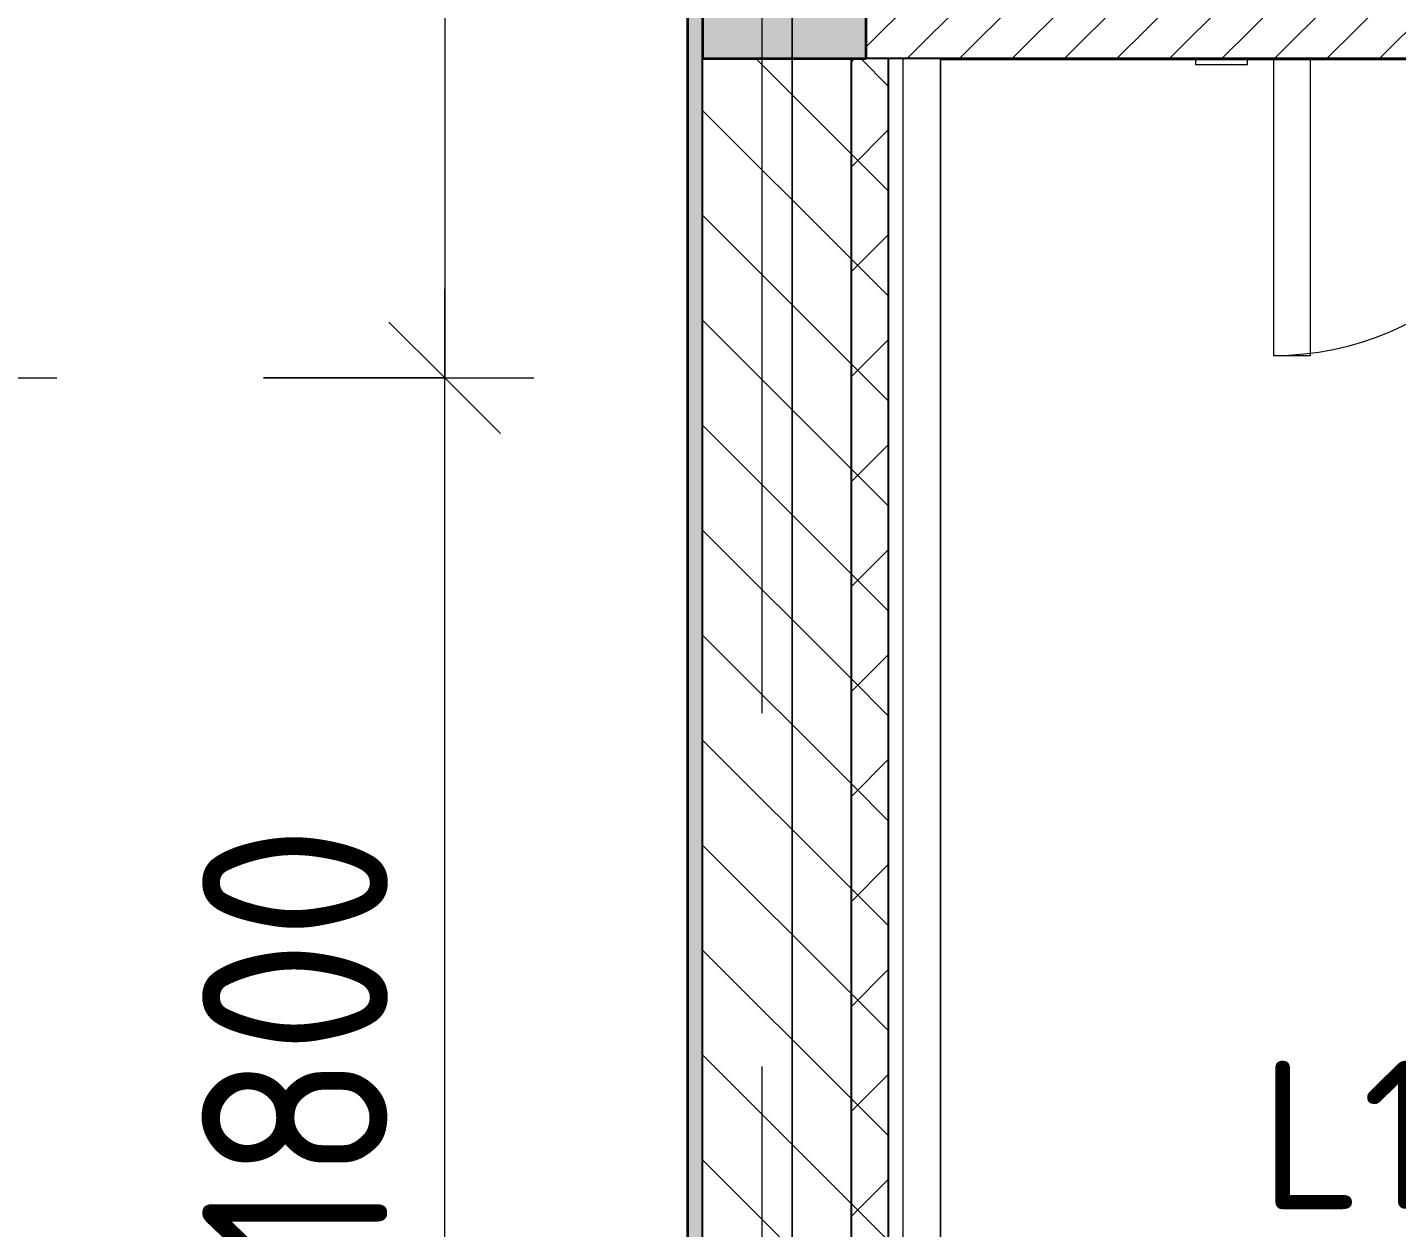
# Model space of a CAD drawing. Header units: millimetres. Extents: x 81425 to 274970, y -8553 to 29000.
# Drawn here: x 106220 to 108065, y 825 to 2442 of the extents above; entities that cross this region are included whole.
import ezdxf

# ---------------------------------------------------------------- set-up
doc = ezdxf.new("R2010")
doc.units = ezdxf.units.MM
doc.linetypes.add('Осевая', pattern=[3175, 635, -476.25, 1587.5, -476.25])
for name, color, linetype, lineweight in [('A-ANNO-DIMS', 7, 'Continuous', 9), ('A-ANNO-DIMS-100', 7, 'Continuous', 9), ('A-ANNO-NOTE', 7, 'Continuous', 9), ('A-DOOR', 7, 'Continuous', 9), ('A-DOOR-1', 7, 'Continuous', 13), ('A-DOOR-FRAM', 7, 'Continuous', 13), ('A-GENM', 7, 'Continuous', 9), ('E-LITE-EQPM-IDEN', 7, 'Continuous', 9), ('I-WALL', 7, 'Continuous', 9), ('Оси-2', 7, 'Осевая', 9)]:
    doc.layers.add(name, color=color, linetype=linetype, lineweight=lineweight)
for name, color, linetype, lineweight, true_color in [('A-WALL-1', 7, 'Continuous', 35, 0x3c3c3c), ('A-WALL-2', 7, 'Continuous', 25, 0x3c3c3c), ('A-WALL-FNSH-2', 7, 'Continuous', 13, 0x3c3c3c)]:
    doc.layers.add(name, color=color, linetype=linetype, lineweight=lineweight, true_color=true_color)
doc.styles.add('GOST Common', font='GOST_Common.ttf', dxfattribs={"height": 200})
doc.styles.add('ISOCPEUR', font='isocpeur.ttf', dxfattribs={"width": 0.9, "height": 250})
doc.dimstyles.new('ISO-2_5_0_9К_БОЛЬШОЙ_1', dxfattribs={"dimscale": 304.8, "dimtxt": 248.995294, "dimasz": 0.492126, "dimexe": 0.393701, "dimexo": 0.984252, "dimgap": 0, "dimtad": 1, "dimdec": 0, "dimrnd": 10, "dimzin": 0, "dimdsep": 46, "dimtxsty": 'ISOCPEUR', "dimblk1": 'OBLIQUE', "dimblk2": 'OBLIQUE', "dimsah": 1, "dimcen": 0.09, "dimdle": 0.393701, "dimazin": 0, "dimtfac": 1, "dimtdec": 4, "dimtix": 1, "dimtmove": 0, "dimatfit": 3, "dimfxl": 1, "dimtvp": 1, "dimtolj": 1, "dimtzin": 0, "dimarcsym": 2})

# ---------------------------------------------------------------- blocks, each defined once
blk = doc.blocks.new('Рисунок_горы - Рисунок_горы-31934381-План расстановки осветительного оборудования 1 этажа в осях 23-33')
at = {"layer": 'A-GENM'}
for p, q in [((107109, 5509.4), (107109, 170)), ((107109, 1721.7), (107109, 2520.4)), ((107109, 2349.5), (107109, 2318.8)), ((107109, 1892.3), (107109, 1912.9)), ((107109, 1600.7), (107109, 1631.9)), ((107109, 1247.5), (107109, 1581.1)), ((107109, 1293.1), (107109, 1296.4)), ((107109, 950.1), (107109, 1139.3)), ((107109, 1139.3), (107109, 950.1)), ((107109, 1122.4), (107109, 1119.9)), ((107109, 1119.9), (107109, 688.3)), ((107109, 688.3), (107109, 1080.6)), ((107109, 988.4), (107109, 946.8)), ((107109, 928), (107109, 950.1)), ((107109, 950.1), (107109, 928)), ((107109, 800), (107109, 928)), ((107109, 928), (107109, 800))]:
    blk.add_line(p, q, dxfattribs=at)
for points in [[(107109, 2525.4), (107109, 2507.2), (107109, 2429.8), (107109, 2406.1)], [(107109, 2426), (107109, 2416.1), (107109, 2337.1), (107109, 2257.1)], [(107109, 2405.3), (107109, 2304), (107109, 2038.3), (107109, 1883.2)], [(107109, 2320.5), (107109, 2323.6), (107109, 2328.7), (107109, 2337.1)], [(107109, 1944.9), (107109, 2027.9), (107109, 2058.4), (107109, 2132.5)], [(107109, 1964.2), (107109, 1942.5), (107109, 1888.8), (107109, 1862.5)], [(107109, 1892), (107109, 1892.1), (107109, 1892.2), (107109, 1892.3)], [(107109, 1846.5), (107109, 1852.9), (107109, 1864.9), (107109, 1884.9)], [(107109, 1726.9), (107109, 1726.2), (107109, 1724.5), (107109, 1721.7)], [(107109, 1582.9), (107109, 1585.7), (107109, 1591.5), (107109, 1600.7)], [(107109, 1297.2), (107109, 1294.5), (107109, 1280), (107109, 1267.7)], [(107109, 1290.9), (107109, 1291.3), (107109, 1292), (107109, 1293.1)], [(107109, 1154.4), (107109, 1145), (107109, 1115.5), (107109, 1089.8)], [(107109, 1139.3), (107109, 1139.8), (107109, 1141), (107109, 1141.9)], [(107109, 948.1), (107109, 964), (107109, 1119.7), (107109, 1135.6)], [(107109, 1123.1), (107109, 1124.3), (107109, 1125.7), (107109, 1127.2)], [(107109, 1117.2), (107109, 1117.7), (107109, 1119.3), (107109, 1122.4)], [(107109, 870), (107109, 870.3), (107109, 870.6), (107109, 871.1)]]:
    blk.add_open_spline(points, degree=3, dxfattribs=at)
for points, knots in [([(107109, 2510.3), (107109, 2510.3), (107109, 2483), (107109, 2428.7), (107109, 2405.3)], [0.798561151, 0.798561151, 0.798561151, 0.798561151, 0.798561161, 0.805755396, 0.805755396, 0.805755396, 0.805755396]), ([(107109, 2337.1), (107109, 2337.1), (107109, 2349.8), (107109, 2431.6), (107109, 2444.2)], [0.5714286, 0.5714286, 0.5714286, 0.5714286, 0.5714286, 0.7142857, 0.7142857, 0.7142857, 0.7142857]), ([(107109, 2424.8), (107109, 2424.8), (107109, 2425.3), (107109, 2425.7), (107109, 2426.1)], [0.25, 0.25, 0.25, 0.25, 0.25000001, 0.251862985, 0.251862985, 0.251862985, 0.251862985]), ([(107109, 2222.4), (107109, 2222.4), (107109, 2315.9), (107109, 2408.5), (107109, 2424.8)], [0.1875, 0.1875, 0.1875, 0.1875, 0.18750001, 0.25, 0.25, 0.25, 0.25]), ([(107109, 2406.1), (107109, 2406.1), (107109, 2382.9), (107109, 2358.8), (107109, 2349.5)], [0.1428571, 0.1428571, 0.1428571, 0.1428571, 0.1428572, 0.2857143, 0.2857143, 0.2857143, 0.2857143]), ([(107109, 2007.8), (107109, 2007.8), (107109, 2064), (107109, 2377.7), (107109, 2405.3)], [0.8823529, 0.8823529, 0.8823529, 0.8823529, 0.882353, 1, 1, 1, 1]), ([(107109, 2405.3), (107109, 2405.3), (107109, 2377.7), (107109, 2064), (107109, 2007.8)], [0.805755396, 0.805755396, 0.805755396, 0.805755396, 0.805755406, 0.81294964, 0.81294964, 0.81294964, 0.81294964]), ([(107109, 2257.1), (107109, 2257.1), (107109, 2057.9), (107109, 1856.3), (107109, 1656.8)], [0.3125, 0.3125, 0.3125, 0.3125, 0.31250001, 0.375, 0.375, 0.375, 0.375]), ([(107109, 2190.7), (107109, 2190.7), (107109, 2210.6), (107109, 2209.2), (107109, 2222.4)], [0.125, 0.125, 0.125, 0.125, 0.12500001, 0.1875, 0.1875, 0.1875, 0.1875]), ([(107109, 2132.5), (107109, 2132.5), (107109, 2158.6), (107109, 2175.8), (107109, 2190.7)], [0.0625, 0.0625, 0.0625, 0.0625, 0.06250001, 0.125, 0.125, 0.125, 0.125]), ([(107109, 1929.2), (107109, 1929.2), (107109, 1953.8), (107109, 1980.6), (107109, 2007.8)], [0.82352941, 0.82352941, 0.82352941, 0.82352941, 0.82352942, 0.88235294, 0.88235294, 0.88235294, 0.88235294]), ([(107109, 2007.8), (107109, 2007.8), (107109, 1980.6), (107109, 1953.8), (107109, 1929.2)], [0.81294964, 0.81294964, 0.81294964, 0.81294964, 0.81294965, 0.820143885, 0.820143885, 0.820143885, 0.820143885]), ([(107109, 1912.9), (107109, 1912.9), (107109, 1929.2), (107109, 1947.2), (107109, 1957.2)], [0.75, 0.75, 0.75, 0.75, 0.75, 0.9031603, 0.9031603, 0.9031603, 0.9031603]), ([(107109, 1845.1), (107109, 1845.1), (107109, 1884.2), (107109, 1918.9), (107109, 1944.9)], [0.875, 0.875, 0.875, 0.875, 0.875, 1, 1, 1, 1]), ([(107109, 1768.2), (107109, 1768.2), (107109, 1809.1), (107109, 1902.5), (107109, 1929.2)], [0.76470588, 0.76470588, 0.76470588, 0.76470588, 0.76470589, 0.82352941, 0.82352941, 0.82352941, 0.82352941]), ([(107109, 1929.2), (107109, 1929.2), (107109, 1902.5), (107109, 1809.1), (107109, 1768.2)], [0.820143885, 0.820143885, 0.820143885, 0.820143885, 0.820143895, 0.827338129, 0.827338129, 0.827338129, 0.827338129]), ([(107109, 1884.9), (107109, 1884.9), (107109, 1886.1), (107109, 1887), (107109, 1887.6)], [0.5, 0.5, 0.5, 0.5, 0.50000001, 0.51734184, 0.51734184, 0.51734184, 0.51734184]), ([(107109, 1883.2), (107109, 1883.2), (107109, 1772), (107109, 1712.3), (107109, 1580.9)], [0.05882353, 0.05882353, 0.05882353, 0.05882353, 0.05882354, 0.11764706, 0.11764706, 0.11764706, 0.11764706]), ([(107109, 1862.5), (107109, 1862.5), (107109, 1860.3), (107109, 1858.7), (107109, 1857.3)], [0.125, 0.125, 0.125, 0.125, 0.12500001, 0.14766196, 0.14766196, 0.14766196, 0.14766196]), ([(107109, 1485.2), (107109, 1485.2), (107109, 1589.1), (107109, 1740.2), (107109, 1845.1)], [0.8125, 0.8125, 0.8125, 0.8125, 0.81250001, 0.875, 0.875, 0.875, 0.875]), ([(107109, 1718.4), (107109, 1718.4), (107109, 1753.4), (107109, 1751.2), (107109, 1768.2)], [0.70588235, 0.70588235, 0.70588235, 0.70588235, 0.70588236, 0.76470588, 0.76470588, 0.76470588, 0.76470588]), ([(107109, 1768.2), (107109, 1768.2), (107109, 1751.2), (107109, 1753.4), (107109, 1718.4)], [0.827338129, 0.827338129, 0.827338129, 0.827338129, 0.827338139, 0.834532374, 0.834532374, 0.834532374, 0.834532374]), ([(107109, 1684.9), (107109, 1684.9), (107109, 1707.2), (107109, 1723.9), (107109, 1726.9)], [0.76119403, 0.76119403, 0.76119403, 0.76119403, 0.76119404, 0.77147012, 0.77147012, 0.77147012, 0.77147012]), ([(107109, 1642.2), (107109, 1642.2), (107109, 1668.1), (107109, 1694.9), (107109, 1718.4)], [0.64705882, 0.64705882, 0.64705882, 0.64705882, 0.64705883, 0.70588235, 0.70588235, 0.70588235, 0.70588235]), ([(107109, 1718.4), (107109, 1718.4), (107109, 1694.9), (107109, 1668.1), (107109, 1642.2)], [0.834532374, 0.834532374, 0.834532374, 0.834532374, 0.834532384, 0.841726619, 0.841726619, 0.841726619, 0.841726619]), ([(107109, 1640.8), (107109, 1640.8), (107109, 1660.5), (107109, 1675.7), (107109, 1684.9)], [0.74626866, 0.74626866, 0.74626866, 0.74626866, 0.74626867, 0.76119403, 0.76119403, 0.76119403, 0.76119403]), ([(107109, 1656.8), (107109, 1656.8), (107109, 1458), (107109, 1259.2), (107109, 1060.4)], [0.375, 0.375, 0.375, 0.375, 0.37500001, 0.4375, 0.4375, 0.4375, 0.4375]), ([(107109, 1558.2), (107109, 1558.2), (107109, 1580), (107109, 1611), (107109, 1642.2)], [0.58823529, 0.58823529, 0.58823529, 0.58823529, 0.5882353, 0.64705882, 0.64705882, 0.64705882, 0.64705882]), ([(107109, 1642.2), (107109, 1642.2), (107109, 1611), (107109, 1580), (107109, 1558.2)], [0.841726619, 0.841726619, 0.841726619, 0.841726619, 0.841726629, 0.848920863, 0.848920863, 0.848920863, 0.848920863]), ([(107109, 1631.9), (107109, 1631.9), (107109, 1634.7), (107109, 1638.3), (107109, 1640.8)], [0.73134328, 0.73134328, 0.73134328, 0.73134328, 0.73134329, 0.74626866, 0.74626866, 0.74626866, 0.74626866]), ([(107109, 1580.9), (107109, 1580.9), (107109, 1528.6), (107109, 1484.2), (107109, 1440.4)], [0.11764706, 0.11764706, 0.11764706, 0.11764706, 0.11764707, 0.17647059, 0.17647059, 0.17647059, 0.17647059]), ([(107109, 1280.5), (107109, 1280.5), (107109, 1367.8), (107109, 1473.8), (107109, 1558.2)], [0.52941176, 0.52941176, 0.52941176, 0.52941176, 0.52941177, 0.58823529, 0.58823529, 0.58823529, 0.58823529]), ([(107109, 1558.2), (107109, 1558.2), (107109, 1473.8), (107109, 1367.8), (107109, 1280.5)], [0.848920863, 0.848920863, 0.848920863, 0.848920863, 0.848920873, 0.856115108, 0.856115108, 0.856115108, 0.856115108]), ([(107109, 1430.4), (107109, 1430.4), (107109, 1444.6), (107109, 1469.8), (107109, 1485.2)], [0.75, 0.75, 0.75, 0.75, 0.75000001, 0.8125, 0.8125, 0.8125, 0.8125]), ([(107109, 1440.4), (107109, 1440.4), (107109, 1388), (107109, 1350.4), (107109, 1277.3)], [0.17647059, 0.17647059, 0.17647059, 0.17647059, 0.1764706, 0.23529412, 0.23529412, 0.23529412, 0.23529412]), ([(107109, 1387.2), (107109, 1387.2), (107109, 1404), (107109, 1416.1), (107109, 1430.4)], [0.6875, 0.6875, 0.6875, 0.6875, 0.68750001, 0.75, 0.75, 0.75, 0.75]), ([(107109, 1161.5), (107109, 1161.5), (107109, 1255), (107109, 1290.5), (107109, 1387.2)], [0.625, 0.625, 0.625, 0.625, 0.62500001, 0.6875, 0.6875, 0.6875, 0.6875]), ([(107109, 1296.4), (107109, 1296.4), (107109, 1296.8), (107109, 1297.1), (107109, 1297.3)], [0.6567164179, 0.6567164179, 0.6567164179, 0.6567164179, 0.6567164279, 0.6576225058, 0.6576225058, 0.6576225058, 0.6576225058]), ([(107109, 1284.6), (107109, 1284.6), (107109, 1287.6), (107109, 1288.8), (107109, 1289.5)], [0.626865672, 0.626865672, 0.626865672, 0.626865672, 0.626865682, 0.633113816, 0.633113816, 0.633113816, 0.633113816]), ([(107109, 1080.6), (107109, 1080.6), (107109, 1099.9), (107109, 1255.3), (107109, 1284.6)], [0.6119403, 0.6119403, 0.6119403, 0.6119403, 0.61194031, 0.62686567, 0.62686567, 0.62686567, 0.62686567]), ([(107109, 1141.9), (107109, 1141.9), (107109, 1191.5), (107109, 1233.3), (107109, 1280.5)], [0.47058824, 0.47058824, 0.47058824, 0.47058824, 0.47058825, 0.52941176, 0.52941176, 0.52941176, 0.52941176]), ([(107109, 1280.5), (107109, 1280.5), (107109, 1233.3), (107109, 1191.5), (107109, 1141.9)], [0.856115108, 0.856115108, 0.856115108, 0.856115108, 0.856115118, 0.863309353, 0.863309353, 0.863309353, 0.863309353]), ([(107109, 1277.3), (107109, 1277.3), (107109, 1224.5), (107109, 1174), (107109, 1122.4)], [0.23529412, 0.23529412, 0.23529412, 0.23529412, 0.23529413, 0.29411765, 0.29411765, 0.29411765, 0.29411765]), ([(107109, 1267.7), (107109, 1267.7), (107109, 1260.9), (107109, 1251.4), (107109, 1247.5)], [0.67164179, 0.67164179, 0.67164179, 0.67164179, 0.6716418, 0.68656716, 0.68656716, 0.68656716, 0.68656716]), ([(107109, 1061.9), (107109, 1061.9), (107109, 1075.3), (107109, 1093.5), (107109, 1161.5)], [0.5625, 0.5625, 0.5625, 0.5625, 0.56250001, 0.625, 0.625, 0.625, 0.625]), ([(107109, 1136.5), (107109, 1136.5), (107109, 1146.1), (107109, 1152.1), (107109, 1155.1)], [0.4, 0.4, 0.4, 0.4, 0.40000001, 0.43745424, 0.43745424, 0.43745424, 0.43745424]), ([(107109, 1127.2), (107109, 1127.2), (107109, 1133.6), (107109, 1136.4), (107109, 1141.9)], [0.41176471, 0.41176471, 0.41176471, 0.41176471, 0.41176472, 0.47058824, 0.47058824, 0.47058824, 0.47058824]), ([(107109, 1141.9), (107109, 1141.9), (107109, 1136.4), (107109, 1133.6), (107109, 1127.2)], [0.52238806, 0.52238806, 0.52238806, 0.52238806, 0.52238807, 0.53731343, 0.53731343, 0.53731343, 0.53731343]), ([(107109, 1141.9), (107109, 1141.9), (107109, 1141), (107109, 1139.7), (107109, 1139.3)], [0.863309353, 0.863309353, 0.863309353, 0.863309353, 0.863309363, 0.870503597, 0.870503597, 0.870503597, 0.870503597]), ([(107109, 1127.2), (107109, 1127.2), (107109, 1124.5), (107109, 1122.2), (107109, 1121)], [0.53731343, 0.53731343, 0.53731343, 0.53731343, 0.53731344, 0.55066489, 0.55066489, 0.55066489, 0.55066489]), ([(107109, 1122.4), (107109, 1122.4), (107109, 1120.2), (107109, 1118.7), (107109, 1117.9)], [0.29411765, 0.29411765, 0.29411765, 0.29411765, 0.29411766, 0.30769911, 0.30769911, 0.30769911, 0.30769911]), ([(107109, 1120.6), (107109, 1120.6), (107109, 1119.7), (107109, 1118.1), (107109, 1117.3)], [0.552238806, 0.552238806, 0.552238806, 0.552238806, 0.552238816, 0.558701546, 0.558701546, 0.558701546, 0.558701546]), ([(107109, 1089.8), (107109, 1089.8), (107109, 1070), (107109, 1037.5), (107109, 988.4)], [0.6, 0.6, 0.6, 0.6, 0.6, 1, 1, 1, 1]), ([(107109, 871.1), (107109, 871.1), (107109, 894.1), (107109, 1034.7), (107109, 1061.9)], [0.5, 0.5, 0.5, 0.5, 0.50000001, 0.5625, 0.5625, 0.5625, 0.5625]), ([(107109, 1060.4), (107109, 1060.4), (107109, 981.9), (107109, 879.3), (107109, 870)], [0.4375, 0.4375, 0.4375, 0.4375, 0.43750001, 0.49316084, 0.49316084, 0.49316084, 0.49316084])]:
    blk.add_open_spline(points, degree=3, knots=knots, dxfattribs=at)
blk = doc.blocks.new('110_Дверь_СКБ_2Ст - Д-2а_п_ Из коридора на лестницу-32239107-План расстановки осветительного оборудования 1 этажа в осях 23-33')
at = {"layer": 'A-DOOR'}
for centre, radius, start, end in [((-637.5, 40), 900, 0, 90), ((662.5, 40), 400, 90, 180)]:
    blk.add_arc(centre, radius, start, end, dxfattribs=at)
at = {"layer": 'A-DOOR-1'}
for p, q in [((-637.5, 940), (-637.5, 40)), ((-587.5, 940), (-637.5, 940)), ((-587.5, 40), (-587.5, 940)), ((662.5, 440), (612.5, 440)), ((612.5, 440), (612.5, 40)), ((662.5, 40), (662.5, 440))]:
    blk.add_line(p, q, dxfattribs=at)
at = {"layer": 'A-DOOR-FRAM'}
for p, q in [((-672.5, 48), (-742.5, 48)), ((-742.5, 48), (-742.5, 40)), ((-672.5, 40), (-672.5, 48)), ((767.5, 48), (697.5, 48)), ((697.5, 48), (697.5, 40)), ((767.5, 40), (767.5, 48)), ((-742.5, -40), (-742.5, -48)), ((-742.5, -48), (-672.5, -48)), ((-672.5, -48), (-672.5, -40)), ((697.5, -40), (697.5, -48)), ((697.5, -48), (767.5, -48)), ((767.5, -48), (767.5, -40))]:
    blk.add_line(p, q, dxfattribs=at)
blk = doc.blocks.new('DIMBLOCK48-План расстановки осветительного оборудования 1 этажа в осях 23-33')
at = {"layer": 'A-ANNO-DIMS-100', "lineweight": 20}
for p, q in [((106782.5, 5270), (106707.5, 5345)), ((106782.5, 5270), (106857.5, 5195)), ((106782.5, 1970), (106707.5, 2045)), ((106782.5, 1970), (106857.5, 1895))]:
    blk.add_line(p, q, dxfattribs=at)
at = {"layer": 'A-ANNO-DIMS-100'}
for p, q in [((106528.7, 5270), (106902.5, 5270)), ((106782.5, 5270), (106528.7, 5270)), ((106782.5, 5270), (106782.5, 1970)), ((106538.3, 1970), (106902.5, 1970)), ((106782.5, 1970), (106538.3, 1970))]:
    blk.add_line(p, q, dxfattribs=at)
at = {"layer": 'A-ANNO-DIMS-100', "color": 0, "insert": (106455.9, 3304), "char_height": 250, "width": 758.478, "attachment_point": 1, "rotation": 90, "line_spacing_factor": 1.149209, "style": 'ISOCPEUR'}
blk.add_mtext('3300', dxfattribs=at)
blk = doc.blocks.new('_Oblique')
at = {"color": 0, "linetype": 'ByBlock', "lineweight": -2}
blk.add_line((-0.5, -0.5), (0.5, 0.5), dxfattribs=at)
blk = doc.blocks.new('DIMBLOCK128-План расстановки осветительного оборудования 1 этажа в осях 23-33')
at = {"layer": 'A-ANNO-DIMS-100'}
for p, q in [((108475, 924.5), (108475, -836.1)), ((108475, -716.1), (108475, 924.5)), ((107400, -149), (107400, -836.1)), ((107400, -716.1), (107400, -149)), ((107280, -716.1), (108475, -716.1))]:
    blk.add_line(p, q, dxfattribs=at)
at = {"layer": 'A-ANNO-DIMS-100', "lineweight": 20}
for p, q in [((107400, -716.1), (107475, -641.1)), ((108475, -716.1), (108550, -641.1)), ((107400, -716.1), (107325, -791.1)), ((108475, -716.1), (108400, -791.1))]:
    blk.add_line(p, q, dxfattribs=at)
at = {"layer": 'A-ANNO-DIMS-100', "color": 0, "insert": (107722, -389.4), "char_height": 250, "width": 517.144, "attachment_point": 1, "line_spacing_factor": 1.149209, "style": 'ISOCPEUR'}
blk.add_mtext('1/2', dxfattribs=at)
blk = doc.blocks.new('DIMBLOCK177-План расстановки осветительного оборудования 1 этажа в осях 23-33')
at = {"layer": 'A-ANNO-DIMS-100'}
for p, q in [((106782.5, 51), (106782.5, 2090)), ((106538.3, 1970), (106902.5, 1970)), ((106782.5, 1970), (106538.3, 1970)), ((106976.5, 171), (106662.5, 171)), ((106782.5, 171), (106976.5, 171))]:
    blk.add_line(p, q, dxfattribs=at)
at = {"layer": 'A-ANNO-DIMS-100', "lineweight": 20}
for p, q in [((106782.5, 1970), (106707.5, 2045)), ((106782.5, 1970), (106857.5, 1895)), ((106782.5, 171), (106707.5, 246)), ((106782.5, 171), (106857.5, 96))]:
    blk.add_line(p, q, dxfattribs=at)
at = {"layer": 'A-ANNO-DIMS-100', "color": 0, "insert": (106455.9, 776), "char_height": 250, "width": 706.764, "attachment_point": 1, "rotation": 90, "line_spacing_factor": 1.149209, "style": 'ISOCPEUR'}
blk.add_mtext('1800', dxfattribs=at)

msp = doc.modelspace()

# ---------------------------------------------------------------- hatches: boundary and pattern name
at = {"layer": 'I-WALL'}
h = msp.add_hatch(dxfattribs=at)
h.set_pattern_fill('FP_1', color=256, style=0, pattern_type=2)
h.set_pattern_definition([(45, (0, 0), (-57.024626, 57.024626), []), (45, (57.025, 0), (-57.024626, 57.024626), [100.806, -20.161, 3.353, -16.808])])
h.paths.add_polyline_path([(107136.2, 2400), (107350, 2400), (107350, 10600), (107130, 10600), (107130, 2400)])
h = msp.add_hatch(dxfattribs=at)
h.set_pattern_fill('FP_38', color=256, style=0, pattern_type=2)
h.set_pattern_definition([(0, (0, 0), (121.92, 30.48), [10.058, -81.382, 10.058, -81.382, -487.68]), (0, (0, 0), (121.92, 30.48), [-182.88, 10.058, -172.822, 10.058, -81.382, -213.36]), (0, (0, 0), (121.92, 30.48), [-457.2, 10.058, -50.902, 10.058, -142.342]), (120, (45.72, 15.24), (-87.356454, 90.345817), [10.058, -81.382, 10.058, -81.382, -487.68]), (120, (45.72, 15.24), (-87.356454, 90.345817), [-182.88, 10.058, -172.822, 10.058, -81.382, -213.36]), (120, (45.72, 15.24), (-87.356454, 90.345817), [-457.2, 10.058, -50.902, 10.058, -142.342]), (240, (60.96, 76.2), (-34.563546, -120.825817), [10.058, -81.382, 10.058, -81.382, -487.68]), (240, (60.96, 76.2), (-34.563546, -120.825817), [-182.88, 10.058, -172.822, 10.058, -81.382, -213.36]), (240, (60.96, 76.2), (-34.563546, -120.825817), [-457.2, 10.058, -50.902, 10.058, -142.342])])
h.paths.add_polyline_path([(107130, 150), (107130, 10380), (107110, 10380), (107110, 150)])
h = msp.add_hatch(dxfattribs=at)
h.set_pattern_fill('FP_2', color=256, style=0, pattern_type=2)
h.set_pattern_definition([(45, (0, 0), (-35.35534, 35.35534), [])])
h.paths.add_polyline_path([(109570, 2400), (109670, 2400), (109670, 2480), (107350, 2480), (107350, 2400), (109550, 2400)])
h = msp.add_hatch(dxfattribs=at)
h.set_pattern_fill('FP_3', color=256, style=0, pattern_type=2)
h.set_pattern_definition([(135, (0, 0), (-70.71068, -70.71068), [])])
h.paths.add_polyline_path([(107330, 150), (107330, 2400), (107130, 2400), (107130, 150), (107136.2, 150)])
h = msp.add_hatch(dxfattribs=at)
h.set_pattern_fill('FP_4', color=256, style=0, pattern_type=2)
h.set_pattern_definition([(45, (0, 0), (-70.71068, 70.71068), []), (135, (0, 0), (-70.71068, -70.71068), [])])
h.paths.add_polyline_path([(107380, 150), (107380, 2400), (107330, 2400), (107330, 150)])

# ---------------------------------------------------------------- linework, layer by layer
at = {"layer": 'A-ANNO-NOTE'}
msp.add_line((105860, 1970), (106260, 1970), dxfattribs=at)
at = {"layer": 'A-WALL-1'}
for p, q in [((107130, 10600), (107130, 2400)), ((107350, 10600), (107350, 2400)), ((107130, 2400), (107350, 2400))]:
    msp.add_line(p, q, dxfattribs=at)
at = {"layer": 'A-WALL-2'}
for p, q in [((107110, 10380), (107110, 170)), ((107130, 150), (107130, 2400)), ((107330, 2400), (107330, 150)), ((109570, 2400), (107350, 2400)), ((107380, 2400), (107380, 150))]:
    msp.add_line(p, q, dxfattribs=at)
at = {"layer": 'A-WALL-FNSH-2'}
for p, q in [((107250, 10390), (107250, 160.5)), ((107251, 160.5), (107251, 10390)), ((107109, 10369.9), (107109, 171)), ((107400, 151), (107400, 2400)), ((107450, 2400), (107450, 151)), ((107451, 151), (107451, 2399)), ((107451, 2399), (109550, 2399))]:
    msp.add_line(p, q, dxfattribs=at)
at = {"layer": 'I-WALL'}
for p, q in [((107110, 2439.2), (107109, 2439.2)), ((107110, 2427.4), (107109, 2427.4)), ((107109, 2426.5), (107110, 2426.5)), ((107109, 2426.3), (107110, 2426.3)), ((107110, 2425.4), (107109, 2425.4)), ((107110, 2336.8), (107109, 2336.8)), ((107109, 2261.2), (107110, 2261.2)), ((107109, 2230.6), (107110, 2230.6)), ((107110, 2204.3), (107109, 2204.3)), ((107110, 2119.3), (107109, 2119.3)), ((107109, 2118.6), (107110, 2118.6)), ((107109, 2094.4), (107110, 2094.4)), ((107110, 2044.2), (107109, 2044.2)), ((107110, 2041.4), (107109, 2041.4)), ((107109, 1959.2), (107110, 1959.2)), ((107109, 1958.4), (107110, 1958.4)), ((107109, 1956.6), (107110, 1956.6)), ((107110, 1956.3), (107109, 1956.3)), ((107109, 1954.3), (107110, 1954.3)), ((107109, 1934.4), (107110, 1934.4)), ((107109, 1931.5), (107110, 1931.5)), ((107110, 1757.7), (107109, 1757.7)), ((107110, 1732.8), (107109, 1732.8)), ((107109, 1732.4), (107110, 1732.4)), ((107109, 1647.8), (107110, 1647.8)), ((107110, 1525.9), (107109, 1525.9)), ((107109, 1503), (107110, 1503)), ((107109, 1501), (107110, 1501)), ((107110, 1489.1), (107109, 1489.1)), ((107110, 1464.2), (107109, 1464.2)), ((107109, 1462.1), (107110, 1462.1)), ((107109, 1416), (107110, 1416)), ((107109, 1388.5), (107110, 1388.5)), ((107109, 1379.2), (107110, 1379.2)), ((107110, 1260.5), (107109, 1260.5)), ((107110, 1236.3), (107109, 1236.3)), ((107110, 1235.9), (107109, 1235.9)), ((107110, 1202), (107109, 1202)), ((107109, 1194), (107110, 1194)), ((107110, 1185.1), (107109, 1185.1)), ((107109, 1167.4), (107110, 1167.4)), ((107110, 1165.4), (107109, 1165.4)), ((107110, 1160.5), (107109, 1160.5)), ((107110, 1146), (107109, 1146)), ((107109, 1141.1), (107110, 1141.1)), ((107110, 1136), (107109, 1136)), ((107110, 1119), (107109, 1119)), ((107110, 1085.2), (107109, 1085.2)), ((107109, 1064.1), (107110, 1064.1)), ((107110, 1063.8), (107109, 1063.8)), ((107109, 1061.7), (107110, 1061.7)), ((107110, 1060.5), (107109, 1060.5)), ((107109, 1058.8), (107110, 1058.8)), ((107110, 1002.8), (107109, 1002.8)), ((107109, 900.3), (107110, 900.3))]:
    msp.add_line(p, q, dxfattribs=at)
for points in [[(107109, 2336.8), (107109, 2692.7), (107109, 2921.9), (107109, 3024.6)], [(107109, 459.1), (107109, 674.6), (107109, 919.6), (107109, 1194)], [(107109, 900.3), (107109, 987), (107109, 1068.9), (107109, 1146)], [(107109, 1146), (107109, 959.5), (107109, 730.5), (107109, 459.1)]]:
    msp.add_open_spline(points, degree=3, dxfattribs=at)
for points, knots in [([(107109, 2520.3), (107109, 2505.3), (107109, 2419.6), (107109, 2319.5), (107109, 2200), (107109, 2100.3), (107109, 1980), (107109, 1866), (107109, 1769.6), (107109, 1720.1), (107109, 1651.4), (107109, 1625.4), (107109, 1511), (107109, 1401.4), (107109, 1309.5), (107109, 1220.2), (107109, 1141.1)], [-6.162598, -6.162598, -6.162598, -6.162598, -5.841242, -5.357175, -4.854531, -4.328045, -3.769658, -3.226041, -2.809625, -2.543125, -2.383007, -2.074788, -1.618504, -1.029005, -0.480368, 0, 0, 0, 0]), ([(107109, 2427.4), (107109, 2434.7), (107109, 2441.3), (107109, 2436.6), (107109, 2409.2), (107109, 2368.8), (107109, 2329.1), (107109, 2312.8), (107109, 2288.3), (107109, 2271.9), (107109, 2265.8), (107109, 2261.8), (107109, 2261.2), (107109, 2261.2)], [-2.06349, -2.06349, -2.06349, -2.06349, -2.003958, -1.932377, -1.83765, -1.718064, -1.60162, -1.47574, -1.346732, -1.215733, -1.118036, -1.016352, -0.956981, -0.956981, -0.956981, -0.956981]), ([(107109, 2260), (107109, 2260.1), (107109, 2260.6), (107109, 2264.7), (107109, 2270.8), (107109, 2287.1), (107109, 2311.7), (107109, 2327.9), (107109, 2367.6), (107109, 2408), (107109, 2435.5), (107109, 2440.1), (107109, 2433.5), (107109, 2426.3)], [-1.106509, -1.106509, -1.106509, -1.106509, -1.047139, -0.945454, -0.847758, -0.716759, -0.587751, -0.46187, -0.345426, -0.22584, -0.131113, -0.059532, 0, 0, 0, 0]), ([(107109, 2305), (107109, 2375.9), (107109, 2396.9), (107109, 2437.8), (107109, 2431.5), (107109, 2414.1), (107109, 2351.1), (107109, 2230.6)], [-0.8924168, -0.8924168, -0.8924168, -0.8924168, -0.7358949, -0.5776281, -0.4036263, -0.2242524, 0, 0, 0, 0]), ([(107109, 2261.2), (107109, 2261.2), (107109, 2261.5), (107109, 2263.3), (107109, 2271.2), (107109, 2278.1), (107109, 2280.4), (107109, 2284.6), (107109, 2303.4), (107109, 2332.3), (107109, 2366.2), (107109, 2394.7), (107109, 2421.8), (107109, 2426.5)], [-0.9540591, -0.9540591, -0.9540591, -0.9540591, -0.9092452, -0.8051318, -0.7451716, -0.7166789, -0.6965105, -0.6546649, -0.5682867, -0.4333632, -0.2781403, -0.1149887, 0, 0, 0, 0]), ([(107109, 2425.4), (107109, 2420.7), (107109, 2393.5), (107109, 2365), (107109, 2331.2), (107109, 2302.3), (107109, 2283.4), (107109, 2279.3), (107109, 2277), (107109, 2270.1), (107109, 2262.1), (107109, 2260.4), (107109, 2260), (107109, 2260)], [-2.0634904, -2.0634904, -2.0634904, -2.0634904, -1.9485017, -1.7853501, -1.6301272, -1.4952038, -1.4088255, -1.3669799, -1.3468115, -1.3183188, -1.2583586, -1.1542453, -1.1094313, -1.1094313, -1.1094313, -1.1094313]), ([(107109, 1194), (107109, 1276.7), (107109, 1348.4), (107109, 1416.5), (107109, 1517.5), (107109, 1602.7), (107109, 1691.2), (107109, 1741.8), (107109, 1787), (107109, 1853.5), (107109, 1904.5), (107109, 1993.2), (107109, 2103.1), (107109, 2230.4), (107109, 2336.8)], [-3.148159, -3.148159, -3.148159, -3.148159, -2.909165, -2.649209, -2.353816, -2.041529, -1.777741, -1.583235, -1.38353, -1.183403, -0.943863, -0.682808, -0.35743, 0, 0, 0, 0]), ([(107109, 2230.6), (107109, 2218.3), (107109, 2174.1), (107109, 2116.9), (107109, 2014.5), (107109, 1956.6)], [-0.6467191, -0.6467191, -0.6467191, -0.6467191, -0.44937, -0.222355, 0, 0, 0, 0]), ([(107109, 2119.3), (107109, 2127.3), (107109, 2132.4), (107109, 2138.1), (107109, 2147.3), (107109, 2156.2), (107109, 2166.5), (107109, 2175.2), (107109, 2183.6), (107109, 2190), (107109, 2198), (107109, 2202.9), (107109, 2205.5), (107109, 2198.8), (107109, 2177.8), (107109, 2136.8), (107109, 2111.1), (107109, 2095.9), (107109, 2095.9), (107109, 2093.8), (107109, 2095.5), (107109, 2099.6), (107109, 2106.2), (107109, 2118.4)], [-1.570099, -1.570099, -1.570099, -1.570099, -1.541159, -1.501754, -1.446541, -1.382724, -1.319119, -1.257396, -1.183774, -1.104802, -1.027747, -0.955254, -0.896935, -0.833013, -0.751105, -0.652602, -0.534539, -0.451116, -0.365944, -0.289006, -0.185438, -0.086085, 0, 0, 0, 0]), ([(107109, 2117.7), (107109, 2105.5), (107109, 2098.9), (107109, 2094.8), (107109, 2093.1), (107109, 2095.2), (107109, 2095.2), (107109, 2110.5), (107109, 2136.1), (107109, 2177.1), (107109, 2198.1), (107109, 2204.8), (107109, 2202.2), (107109, 2197.3), (107109, 2189.4), (107109, 2182.9), (107109, 2174.5), (107109, 2165.8), (107109, 2155.5), (107109, 2146.6), (107109, 2137.5), (107109, 2131.7), (107109, 2126.6), (107109, 2118.6)], [-1.570099, -1.570099, -1.570099, -1.570099, -1.484014, -1.384661, -1.281093, -1.204155, -1.118982, -1.03556, -0.917496, -0.818994, -0.737085, -0.673164, -0.614845, -0.542352, -0.465296, -0.386325, -0.312703, -0.250979, -0.187375, -0.123558, -0.068344, -0.028939, 0, 0, 0, 0]), ([(107109, 1959.2), (107109, 1967.3), (107109, 1972.3), (107109, 1978.1), (107109, 1987.3), (107109, 1996.1), (107109, 2006.4), (107109, 2015.2), (107109, 2023.5), (107109, 2030), (107109, 2037.9), (107109, 2042.9), (107109, 2045.4), (107109, 2038.7), (107109, 2017.8), (107109, 1976.7), (107109, 1951.1), (107109, 1935.8), (107109, 1935.8), (107109, 1933.8), (107109, 1935.4), (107109, 1939.5), (107109, 1946.1), (107109, 1958.4)], [-1.570099, -1.570099, -1.570099, -1.570099, -1.541159, -1.501754, -1.446541, -1.382724, -1.319119, -1.257396, -1.183774, -1.104802, -1.027747, -0.955254, -0.896935, -0.833013, -0.751105, -0.652602, -0.534539, -0.451116, -0.365944, -0.289006, -0.185438, -0.086085, 0, 0, 0, 0]), ([(107109, 1957.5), (107109, 1945.3), (107109, 1938.7), (107109, 1934.6), (107109, 1932.9), (107109, 1935), (107109, 1935), (107109, 1950.2), (107109, 1975.8), (107109, 2016.9), (107109, 2037.9), (107109, 2044.6), (107109, 2042), (107109, 2037), (107109, 2029.1), (107109, 2022.7), (107109, 2014.3), (107109, 2005.5), (107109, 1995.3), (107109, 1986.4), (107109, 1977.2), (107109, 1971.5), (107109, 1966.4), (107109, 1958.4)], [-1.570099, -1.570099, -1.570099, -1.570099, -1.484014, -1.384661, -1.281093, -1.204155, -1.118982, -1.03556, -0.917496, -0.818994, -0.737085, -0.673164, -0.614845, -0.542352, -0.465296, -0.386325, -0.312703, -0.250979, -0.187375, -0.123558, -0.068344, -0.028939, 0, 0, 0, 0]), ([(107109, 1956.3), (107109, 1964.4), (107109, 1969.4), (107109, 1975.2), (107109, 1984.4), (107109, 1993.2), (107109, 2003.5), (107109, 2012.3), (107109, 2020.6), (107109, 2027.1), (107109, 2035), (107109, 2040), (107109, 2042.6), (107109, 2035.9), (107109, 2014.9), (107109, 1973.8), (107109, 1948.2), (107109, 1932.9), (107109, 1932.9), (107109, 1930.9), (107109, 1932.5), (107109, 1936.6), (107109, 1943.3), (107109, 1955.5)], [-1.570099, -1.570099, -1.570099, -1.570099, -1.541159, -1.501754, -1.446541, -1.382724, -1.319119, -1.257396, -1.183774, -1.104802, -1.027747, -0.955254, -0.896935, -0.833013, -0.751105, -0.652602, -0.534539, -0.451116, -0.365944, -0.289006, -0.185438, -0.086085, 0, 0, 0, 0]), ([(107109, 1953.4), (107109, 1941.2), (107109, 1934.6), (107109, 1930.4), (107109, 1928.8), (107109, 1930.9), (107109, 1930.9), (107109, 1946.1), (107109, 1971.7), (107109, 2012.8), (107109, 2033.8), (107109, 2040.5), (107109, 2037.9), (107109, 2032.9), (107109, 2025), (107109, 2018.5), (107109, 2010.2), (107109, 2001.4), (107109, 1991.2), (107109, 1982.3), (107109, 1973.1), (107109, 1967.4), (107109, 1962.3), (107109, 1954.3)], [-1.570099, -1.570099, -1.570099, -1.570099, -1.484014, -1.384661, -1.281093, -1.204155, -1.118982, -1.03556, -0.917496, -0.818994, -0.737085, -0.673164, -0.614845, -0.542352, -0.465296, -0.386325, -0.312703, -0.250979, -0.187375, -0.123558, -0.068344, -0.028939, 0, 0, 0, 0]), ([(107109, 1956.6), (107109, 1919.4), (107109, 1837.7), (107109, 1738.8), (107109, 1609), (107109, 1536.5), (107109, 1461.4), (107109, 1416.8), (107109, 1388.5)], [-1.681438, -1.681438, -1.681438, -1.681438, -1.382465, -1.044268, -0.747927, -0.469058, -0.228355, 0, 0, 0, 0]), ([(107109, 1733.7), (107109, 1745.9), (107109, 1752.5), (107109, 1756.7), (107109, 1758.3), (107109, 1756.3), (107109, 1756.3), (107109, 1741), (107109, 1715.4), (107109, 1674.3), (107109, 1653.3), (107109, 1646.6), (107109, 1649.2), (107109, 1654.2), (107109, 1662.1), (107109, 1668.6), (107109, 1676.9), (107109, 1685.7), (107109, 1695.9), (107109, 1704.8), (107109, 1714), (107109, 1719.7), (107109, 1724.8), (107109, 1732.8)], [-1.570099, -1.570099, -1.570099, -1.570099, -1.484014, -1.384661, -1.281093, -1.204155, -1.118982, -1.03556, -0.917496, -0.818994, -0.737085, -0.673164, -0.614845, -0.542352, -0.465296, -0.386325, -0.312703, -0.250979, -0.187375, -0.123558, -0.068344, -0.028939, 0, 0, 0, 0]), ([(107109, 1732.4), (107109, 1724.4), (107109, 1719.3), (107109, 1713.6), (107109, 1704.4), (107109, 1695.5), (107109, 1685.3), (107109, 1676.5), (107109, 1668.1), (107109, 1661.7), (107109, 1653.7), (107109, 1648.8), (107109, 1646.2), (107109, 1652.9), (107109, 1673.9), (107109, 1715), (107109, 1740.6), (107109, 1755.8), (107109, 1755.8), (107109, 1757.9), (107109, 1756.2), (107109, 1752.1), (107109, 1745.5), (107109, 1733.3)], [-1.570099, -1.570099, -1.570099, -1.570099, -1.541159, -1.501754, -1.446541, -1.382724, -1.319119, -1.257396, -1.183774, -1.104802, -1.027747, -0.955254, -0.896935, -0.833013, -0.751105, -0.652602, -0.534539, -0.451116, -0.365944, -0.289006, -0.185438, -0.086085, 0, 0, 0, 0]), ([(107109, 1503), (107109, 1495), (107109, 1489.9), (107109, 1484.1), (107109, 1474.9), (107109, 1466.1), (107109, 1455.8), (107109, 1447.1), (107109, 1438.7), (107109, 1432.2), (107109, 1424.3), (107109, 1419.3), (107109, 1416.8), (107109, 1423.5), (107109, 1444.5), (107109, 1485.5), (107109, 1511.1), (107109, 1526.4), (107109, 1526.4), (107109, 1528.4), (107109, 1526.8), (107109, 1522.7), (107109, 1516.1), (107109, 1503.8)], [-1.570099, -1.570099, -1.570099, -1.570099, -1.541159, -1.501754, -1.446541, -1.382724, -1.319119, -1.257396, -1.183774, -1.104802, -1.027747, -0.955254, -0.896935, -0.833013, -0.751105, -0.652602, -0.534539, -0.451116, -0.365944, -0.289006, -0.185438, -0.086085, 0, 0, 0, 0]), ([(107109, 1501.9), (107109, 1514.1), (107109, 1520.7), (107109, 1524.8), (107109, 1526.5), (107109, 1524.4), (107109, 1524.4), (107109, 1509.2), (107109, 1483.5), (107109, 1442.5), (107109, 1421.5), (107109, 1414.8), (107109, 1417.4), (107109, 1422.3), (107109, 1430.2), (107109, 1436.7), (107109, 1445.1), (107109, 1453.8), (107109, 1464.1), (107109, 1473), (107109, 1482.1), (107109, 1487.9), (107109, 1493), (107109, 1501)], [-1.570099, -1.570099, -1.570099, -1.570099, -1.484014, -1.384661, -1.281093, -1.204155, -1.118982, -1.03556, -0.917496, -0.818994, -0.737085, -0.673164, -0.614845, -0.542352, -0.465296, -0.386325, -0.312703, -0.250979, -0.187375, -0.123558, -0.068344, -0.028939, 0, 0, 0, 0]), ([(107109, 1465.1), (107109, 1477.3), (107109, 1483.9), (107109, 1488), (107109, 1489.7), (107109, 1487.6), (107109, 1487.6), (107109, 1472.4), (107109, 1446.7), (107109, 1405.7), (107109, 1384.7), (107109, 1378), (107109, 1380.6), (107109, 1385.5), (107109, 1393.5), (107109, 1399.9), (107109, 1408.3), (107109, 1417.1), (107109, 1427.3), (107109, 1436.2), (107109, 1445.4), (107109, 1451.1), (107109, 1456.2), (107109, 1464.2)], [-1.570099, -1.570099, -1.570099, -1.570099, -1.484014, -1.384661, -1.281093, -1.204155, -1.118982, -1.03556, -0.917496, -0.818994, -0.737085, -0.673164, -0.614845, -0.542352, -0.465296, -0.386325, -0.312703, -0.250979, -0.187375, -0.123558, -0.068344, -0.028939, 0, 0, 0, 0]), ([(107109, 1462.1), (107109, 1454.1), (107109, 1449), (107109, 1443.3), (107109, 1434.1), (107109, 1425.2), (107109, 1415), (107109, 1406.2), (107109, 1397.8), (107109, 1391.4), (107109, 1383.5), (107109, 1378.5), (107109, 1375.9), (107109, 1382.6), (107109, 1403.6), (107109, 1444.7), (107109, 1470.3), (107109, 1485.5), (107109, 1485.5), (107109, 1487.6), (107109, 1485.9), (107109, 1481.8), (107109, 1475.2), (107109, 1463)], [-1.570099, -1.570099, -1.570099, -1.570099, -1.541159, -1.501754, -1.446541, -1.382724, -1.319119, -1.257396, -1.183774, -1.104802, -1.027747, -0.955254, -0.896935, -0.833013, -0.751105, -0.652602, -0.534539, -0.451116, -0.365944, -0.289006, -0.185438, -0.086085, 0, 0, 0, 0]), ([(107109, 1388.5), (107109, 1360.5), (107109, 1315.5), (107109, 1248.3), (107109, 1181), (107109, 1106.3), (107109, 1075.7), (107109, 1056.8), (107109, 1064.1)], [-1.109306, -1.109306, -1.109306, -1.109306, -0.970631, -0.798191, -0.584898, -0.377168, -0.16528, 0, 0, 0, 0]), ([(107109, 1063.8), (107109, 1112.6), (107109, 1167.1), (107109, 1202.7), (107109, 1219.5), (107109, 1236.3), (107109, 1236.3), (107109, 1236.3), (107109, 1193.4), (107109, 1167.4)], [-1.186443, -1.186443, -1.186443, -1.186443, -0.947492, -0.780382, -0.678185, -0.583884, -0.43854, -0.215745, 0, 0, 0, 0]), ([(107109, 1165.4), (107109, 1191.3), (107109, 1234.2), (107109, 1234.2), (107109, 1234.2), (107109, 1217.4), (107109, 1200.6), (107109, 1165), (107109, 1110.5), (107109, 1061.7)], [-1.186443, -1.186443, -1.186443, -1.186443, -0.970698, -0.747904, -0.602559, -0.508259, -0.406061, -0.238952, 0, 0, 0, 0]), ([(107109, 1167.4), (107109, 1141.1), (107109, 1104), (107109, 1068.1), (107109, 1053.7), (107109, 1063.8)], [-0.3529929, -0.3529929, -0.3529929, -0.3529929, -0.2400144, -0.1126558, 0, 0, 0, 0]), ([(107109, 1061.7), (107109, 1051.6), (107109, 1066), (107109, 1102), (107109, 1139), (107109, 1165.4)], [-0.3529929, -0.3529929, -0.3529929, -0.3529929, -0.2403371, -0.1129785, 0, 0, 0, 0]), ([(107109, 1141.1), (107109, 1013.9), (107109, 900.7), (107109, 783.8), (107109, 690.2), (107109, 639.9), (107109, 554.2), (107109, 458.2), (107109, 381.9), (107109, 365.6), (107109, 302.2), (107109, 240.1), (107109, 171)], [-3.710881, -3.710881, -3.710881, -3.710881, -3.187261, -2.713953, -2.323754, -1.957147, -1.564603, -1.137989, -0.840198, -0.615557, -0.386886, 0, 0, 0, 0]), ([(107109, 1064.1), (107109, 1003.9), (107109, 938.2), (107109, 886.9), (107109, 886.9), (107109, 932.1), (107109, 1002.8)], [-0.8239661, -0.8239661, -0.8239661, -0.8239661, -0.6315354, -0.4196602, -0.2094613, 0, 0, 0, 0])]:
    msp.add_open_spline(points, degree=3, knots=knots, dxfattribs=at)
at = {"layer": 'Оси-2'}
msp.add_line((107210, 406.8), (107210, 19528.3), dxfattribs=at)

# ---------------------------------------------------------------- block references
at = {"layer": 'A-DOOR', "rotation": 180}
msp.add_blockref('110_Дверь_СКБ_2Ст - Д-2а_п_ Из коридора на лестницу-32239107-План расстановки осветительного оборудования 1 этажа в осях 23-33', (108561.5, 2440), dxfattribs=at)
at = {"layer": 'A-GENM'}
msp.add_blockref('Рисунок_горы - Рисунок_горы-31934381-План расстановки осветительного оборудования 1 этажа в осях 23-33', (0, 0), dxfattribs=at)

# ---------------------------------------------------------------- texts
at = {"layer": 'E-LITE-EQPM-IDEN', "insert": (107881, 1049.7), "char_height": 200, "width": 472.996, "attachment_point": 1, "style": 'GOST Common'}
msp.add_mtext('L15', dxfattribs=at)

# ---------------------------------------------------------------- dimensions: what is measured, and where the dimension line sits
at = {"layer": 'A-ANNO-DIMS'}
for p1, override, picture, middle in [((106228.7, 5270), {"dimpost": '<>', "dimfxl": 3300.013966}, 'DIMBLOCK48-План расстановки осветительного оборудования 1 этажа в осях 23-33', (106657.5, 3620)), ((106676.5, 171), {"dimpost": '<>', "dimfxl": 1851.593093}, 'DIMBLOCK177-План расстановки осветительного оборудования 1 этажа в осях 23-33', (106657.5, 1070.5))]:
    dim = msp.add_linear_dim(base=(106782.5, 1970), p1=p1, p2=(106238.3, 1970), angle=90, dimstyle='ISO-2_5_0_9К_БОЛЬШОЙ_1', override=override, dxfattribs=at)
    dim.commit()
    dim.dimension.update_dxf_attribs({"geometry": picture, "text_midpoint": middle})
dim = msp.add_linear_dim(base=(108475, -716.1), p1=(107400, 151), p2=(108475, 1224.5), text='1/2', dimstyle='ISO-2_5_0_9К_БОЛЬШОЙ_1', override={"dimpost": '<>', "dimfxl": 1519.219267}, dxfattribs=at)
dim.commit()
dim.dimension.update_dxf_attribs({"geometry": 'DIMBLOCK128-План расстановки осветительного оборудования 1 этажа в осях 23-33', "text_midpoint": (107937.5, -591.1)})

doc.saveas('drawing.dxf')
